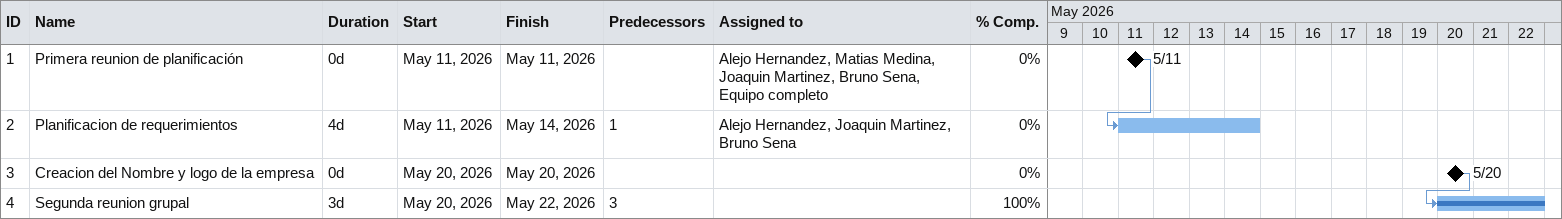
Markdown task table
| ID | Task | Duration | Start | Finish | Predecessors | Resources | % complete |
|---|---|---|---|---|---|---|---|
| 1 | Primera reunion de planificación | 0d | 2026-05-11 | 2026-05-11 |  | Alejo Hernandez, Matias Medina, Joaquin Martinez, Bruno Sena, Equipo completo | 0 |
| 2 | Planificacion de requerimientos | 4d | 2026-05-11 | 2026-05-14 | 1 | Alejo Hernandez, Joaquin Martinez, Bruno Sena | 0 |
| 3 | Creacion del Nombre y logo de la empresa | 0d | 2026-05-20 | 2026-05-20 |  |  | 0 |
| 4 | Segunda reunion grupal | 3d | 2026-05-20 | 2026-05-22 | 3 |  | 100 |
